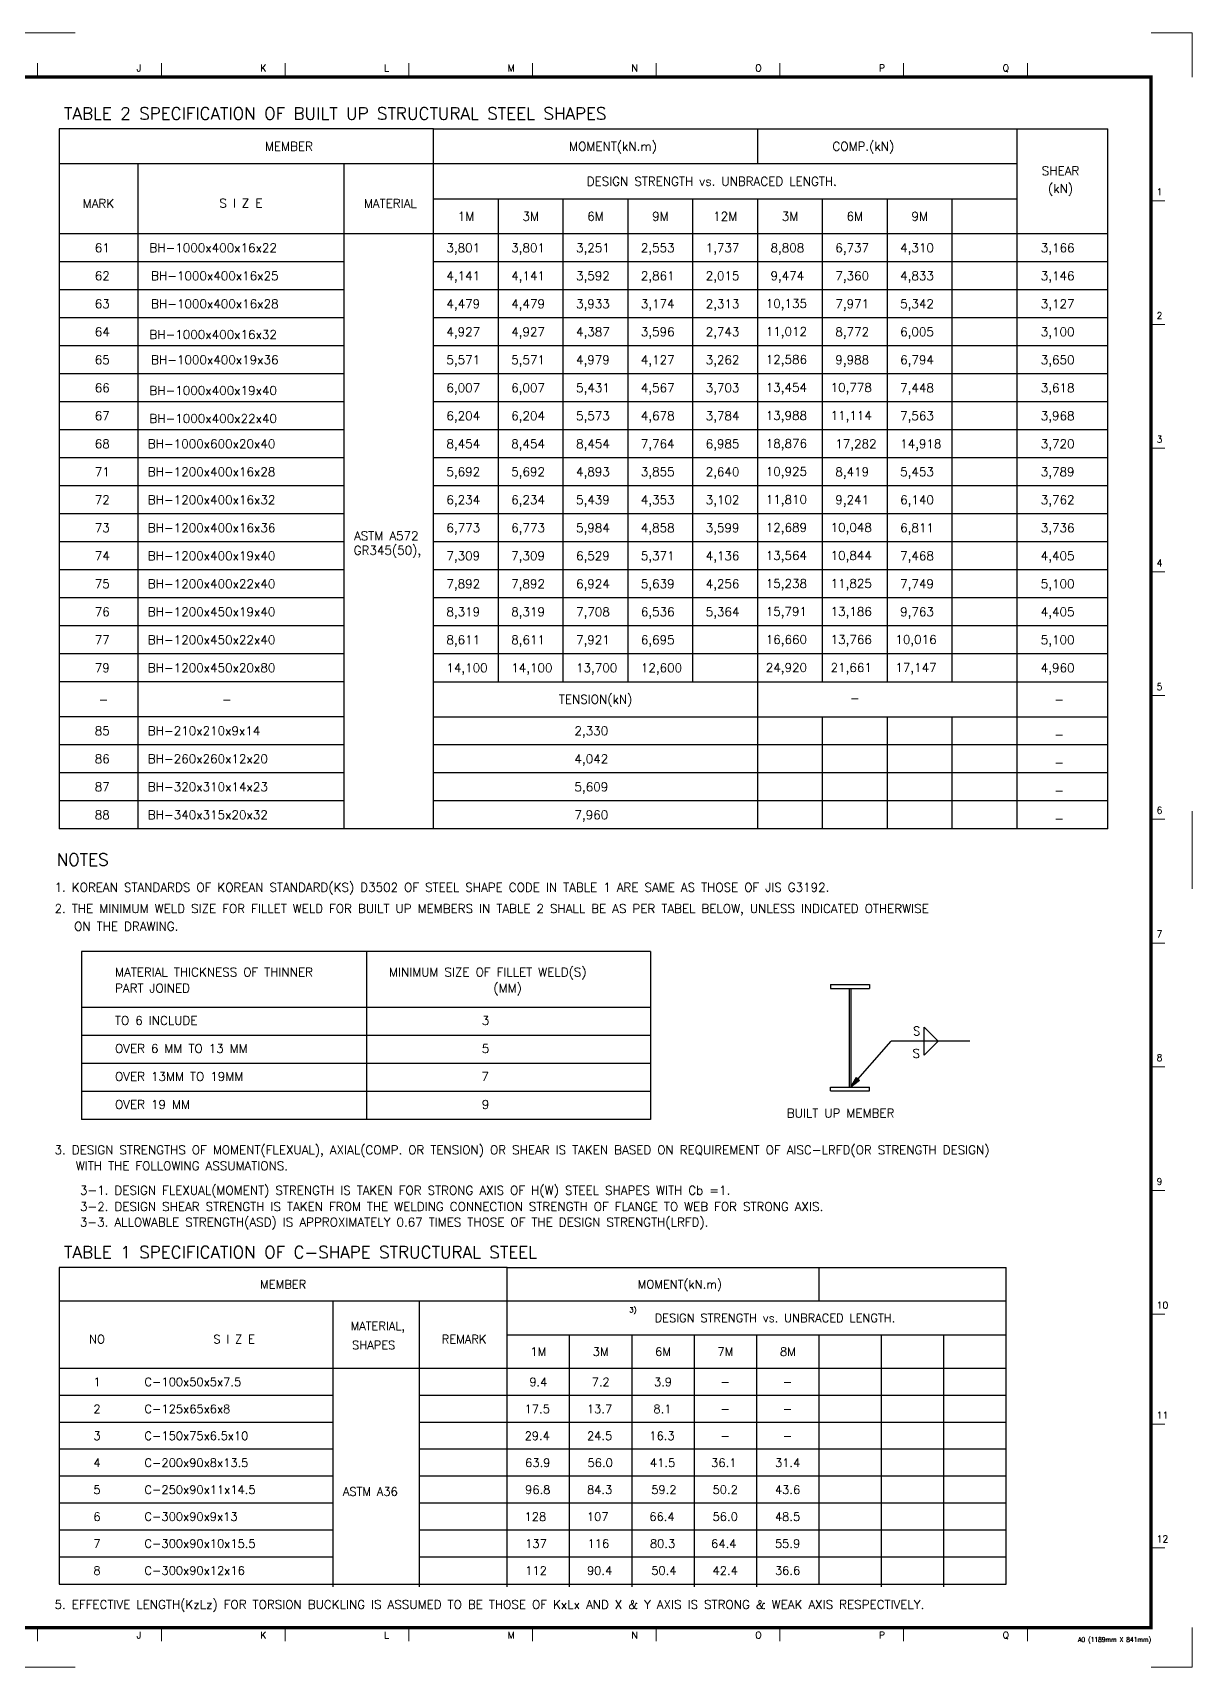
# Model space of a CAD drawing. Header units: millimetres. Extents: x 406291 to 729282, y -334810 to -232173.
# Drawn here: x 657723 to 729282, y -334810 to -233935 of the extents above; entities that cross this region are included whole.
import ezdxf
from ezdxf.enums import TextEntityAlignment as Align

# ---------------------------------------------------------------- set-up
doc = ezdxf.new("R2010")
doc.units = ezdxf.units.MM
doc.header["$LTSCALE"] = 150
doc.linetypes.add('CENTER', pattern=[32.5, 25, -2.5, 2.5, -2.5])
for name, color, linetype in [('BP', 4, 'Continuous'), ('G', 3, 'Continuous'), ('H', 7, 'Continuous'), ('LIST TEXT1', 3, 'CENTER'), ('LIST TEXT2', 7, 'CENTER'), ('P', 250, 'Continuous'), ('T', 4, 'Continuous')]:
    doc.layers.add(name, color=color, linetype=linetype)
doc.styles.add('COMPLEX', font='COMPLEX', dxfattribs={"height": 3.5})
doc.styles.add('ROMANS', font='romans.shx')

# ---------------------------------------------------------------- blocks, each defined once
blk = doc.blocks.new('TITLE')
at = {"color": 7, "linetype": 'Continuous', "lineweight": 0}
for p, q in [((-712108, 219442), (-712108, 220291)), ((-704473, 219442), (-704473, 220291)), ((-696839, 219442), (-696839, 220291)), ((-689204, 219442), (-689204, 220291)), ((-681570, 219442), (-681570, 220291)), ((-673935, 219442), (-673935, 220291)), ((-666301, 219442), (-666301, 220291)), ((-658666, 219442), (-658666, 220291)), ((-651032, 219442), (-651032, 220291)), ((-643397, 219442), (-643397, 220291)), ((-635763, 219442), (-635763, 220291)), ((-628128, 219442), (-628128, 220291)), ((-620494, 219442), (-620494, 220291)), ((-612859, 219442), (-612859, 220291)), ((-605225, 219442), (-605225, 220291)), ((-597590, 219442), (-597590, 220291)), ((-589956, 219442), (-589956, 220291)), ((-719742, 211808), (-720590, 211808)), ((-582321, 211808), (-581473, 211808)), ((-719742, 204173), (-720590, 204173)), ((-582321, 204173), (-581473, 204173)), ((-719742, 196539), (-720590, 196539)), ((-582321, 196539), (-581473, 196539)), ((-719742, 188904), (-720590, 188904)), ((-582321, 188904), (-581473, 188904)), ((-719742, 181270), (-720590, 181270)), ((-582321, 181270), (-581473, 181270)), ((-719742, 173636), (-720590, 173636)), ((-582321, 173636), (-581473, 173636)), ((-719742, 166001), (-720590, 166001)), ((-582321, 166001), (-581473, 166001)), ((-719742, 158367), (-720590, 158367)), ((-582321, 158367), (-581473, 158367)), ((-719742, 150732), (-720590, 150732)), ((-582321, 150732), (-581473, 150732)), ((-719742, 143098), (-720590, 143098)), ((-582321, 143098), (-581473, 143098)), ((-582321, 139347), (-582321, 142791)), ((-582321, 136310), (-581473, 136310)), ((-719742, 135463), (-720590, 135463)), ((-582321, 128675), (-581473, 128675)), ((-719742, 127829), (-720590, 127829)), ((-712108, 123757), (-712108, 122909)), ((-704473, 123757), (-704473, 122909)), ((-696839, 123757), (-696839, 122909)), ((-689204, 123757), (-689204, 122909)), ((-681570, 123757), (-681570, 122909)), ((-673935, 123757), (-673935, 122909)), ((-666301, 123757), (-666301, 122909)), ((-658666, 123757), (-658666, 122909)), ((-651032, 123757), (-651032, 122909)), ((-643397, 123757), (-643397, 122909)), ((-635763, 123757), (-635763, 122909)), ((-628128, 123757), (-628128, 122909)), ((-620494, 123757), (-620494, 122909)), ((-612859, 123757), (-612859, 122909)), ((-605225, 123757), (-605225, 122909)), ((-597590, 123757), (-597590, 122909)), ((-597590, 123757), (-597590, 122909)), ((-589956, 123757), (-589956, 122909))]:
    blk.add_line(p, q, dxfattribs=at)
for points in [[(-719742, 222178), (-722457, 222178), (-722457, 219442)], [(-648717, 222178), (-653517, 222178)], [(-579777, 219442), (-579777, 222178), (-582321, 222178)], [(-722457, 174140), (-722457, 169340)], [(-579777, 169340), (-579777, 174140)], [(-722457, 123757), (-722457, 121303), (-719742, 121303)], [(-582321, 121303), (-579777, 121303), (-579777, 123757)], [(-653517, 121303), (-648717, 121303)]]:
    blk.add_lwpolyline(points, dxfattribs=at)
at = {"color": 7, "linetype": 'Continuous', "lineweight": 0, "const_width": 204}
blk.add_lwpolyline([(-719742, 219442), (-719742, 123757), (-582321, 123757), (-582321, 219442)], close=True, dxfattribs=at)
at = {"layer": 'G', "color": 7}
blk.add_line((-582321, 154947), (-582321, 166001), dxfattribs=at)
at = {"color": 7, "linetype": 'Continuous', "lineweight": 0, "style": 'COMPLEX'}
for s, height, p in [('A', 424, (-713634, 219782)), ('B', 424, (-706000, 219782)), ('C', 424, (-698366, 219782)), ('D', 424, (-690731, 219782)), ('E', 424, (-683097, 219782)), ('F', 424, (-675462, 219782)), ('G', 424, (-667828, 219782)), ('H', 424, (-660193, 219782)), ('I', 424, (-652559, 219782)), ('J', 424, (-644924, 219782)), ('K', 424, (-637290, 219782)), ('L', 424, (-629655, 219782)), ('M', 424, (-622021, 219782)), ('M', 424, (-622021, 219782)), ('N', 424, (-614386, 219782)), ('O', 424, (-606752, 219782)), ('P', 424, (-599117, 219782)), ('Q', 424, (-591483, 219782)), ('1', 424, (-581982, 212147)), ('2', 424, (-581982, 204513)), ('3', 424, (-581982, 196878)), ('4', 424, (-581982, 189244)), ('5', 424, (-581982, 181609)), ('6', 424, (-581982, 173975)), ('7', 424, (-581982, 166340)), ('8', 424, (-581982, 158706)), ('9', 424, (-581982, 151071)), ('10', 424.1, (-581982, 143437)), ('11', 424.1, (-581982, 136649)), ('12', 424.1, (-581982, 129014)), ('A', 424, (-713634, 123078)), ('B', 424, (-706000, 123078)), ('C', 424, (-698366, 123078)), ('D', 424, (-690731, 123078)), ('E', 424, (-683097, 123078)), ('F', 424, (-675462, 123078)), ('G', 424, (-667828, 123078)), ('H', 424, (-660193, 123078)), ('I', 424, (-652559, 123078)), ('J', 424, (-644924, 123078)), ('K', 424, (-637290, 123078)), ('L', 424, (-629655, 123078)), ('M', 424, (-622021, 123078)), ('N', 424, (-614386, 123078)), ('O', 424, (-606752, 123078)), ('P', 424, (-599117, 123078)), ('Q', 424, (-591483, 123078))]:
    blk.add_text(s, height=height, dxfattribs=at).set_placement(p)
for s, height, p in [('1', 424, (-720251, 212147)), ('1', 424, (-720251, 212147)), ('2', 424, (-720251, 204513)), ('3', 424, (-720251, 196878)), ('4', 424, (-720251, 189244)), ('5', 424, (-720251, 181609)), ('6', 424, (-720251, 173975)), ('7', 424, (-720251, 166340)), ('8', 424, (-720251, 158706)), ('9', 424, (-720251, 151071)), ('10', 424.1, (-720251, 143437)), ('11', 424.1, (-720251, 135802)), ('12', 424.1, (-720251, 128168))]:
    blk.add_text(s, height=height, dxfattribs=at).set_placement(p, align=Align.RIGHT)
at = {"color": 7, "linetype": 'Continuous', "lineweight": 0, "style": 'ROMANS', "width": 0.8}
blk.add_text('A0 (1189mm X 841mm)', height=300, dxfattribs=at).set_placement((-582321, 122865), align=Align.RIGHT)

msp = doc.modelspace()

# ---------------------------------------------------------------- hatches: boundary and pattern name
at = {"layer": 'H', "linetype": 'Continuous'}
for points in [[(708217, -299004), (708742, -298596), (708484, -298573)], [(708742, -298596), (708484, -298573), (708563, -298417)]]:
    msp.add_hatch(color=0, dxfattribs=at).paths.add_polyline_path(points)

# ---------------------------------------------------------------- linework, layer by layer
at = {"layer": 'BP'}
for p, q in [((682465, -239866), (724069, -239866)), ((718465, -283066), (718465, -239866)), ((682465, -244186), (718465, -244186)), ((676934, -273994), (659348, -273994)), ((682465, -273994), (724069, -273994)), ((676934, -276154), (659348, -276154)), ((682465, -276154), (724069, -276154)), ((695856, -290641), (660740, -290641)), ((660740, -290641), (660740, -301009)), ((678326, -290641), (678326, -301009)), ((695856, -290641), (695856, -301009)), ((706959, -292683), (709359, -292683)), ((706959, -292683), (706959, -292923)), ((706959, -292923), (709359, -292923)), ((708101, -292923), (708101, -299004)), ((708217, -292923), (708217, -299004)), ((709359, -292683), (709359, -292923)), ((706959, -299004), (709359, -299004)), ((706959, -299244), (706959, -299004)), ((706959, -299244), (709359, -299244)), ((709359, -299244), (709359, -299004)), ((695856, -301009), (660740, -301009)), ((687010, -310132), (717802, -310132)), ((687010, -314289), (717802, -314289))]:
    msp.add_line(p, q, dxfattribs=at)
at = {"layer": 'G', "color": 4}
for p, q in [((724069, -283066), (724069, -239866)), ((718465, -242026), (659348, -242026)), ((702465, -283066), (702465, -244186)), ((724069, -246346), (659348, -246346)), ((724069, -283066), (659348, -283066)), ((706255, -312211), (706255, -310132)), ((717802, -312211), (659348, -312211)), ((706255, -329670), (706255, -314289)), ((717802, -316368), (659348, -316368))]:
    msp.add_line(p, q, dxfattribs=at)
for points in [[(682465, -283066), (682465, -239866), (659348, -239866), (659348, -283066)], [(687010, -329840), (687010, -310132), (659348, -310132), (659348, -329670), (717802, -329670), (717802, -310132)]]:
    msp.add_lwpolyline(points, dxfattribs=at)
at = {"layer": 'LIST TEXT2'}
msp.add_line((702465, -242026), (702465, -239866), dxfattribs=at)
at = {"layer": 'P', "color": 0, "linetype": 'Continuous'}
for points in [[(713603, -296170), (712739, -297034), (712739, -295306)], [(713603, -296170), (712739, -295306)], [(708217, -299004), (710697, -296170)], [(715557, -296170), (710697, -296170)], [(708742, -298596), (708217, -299004), (708563, -298417), (708742, -298596)]]:
    msp.add_lwpolyline(points, dxfattribs=at)
at = {"layer": 'T', "color": 6}
for p, q in [((664208, -242026), (664208, -281338)), ((664208, -242026), (664208, -283066)), ((676934, -283066), (676934, -242026)), ((686465, -273994), (686465, -244186)), ((690465, -273994), (690465, -244186)), ((694465, -273994), (694465, -244186)), ((698465, -273994), (698465, -244186)), ((706465, -273994), (706465, -244186)), ((710465, -273994), (710465, -244186)), ((714465, -273994), (714465, -244186)), ((676934, -248074), (659348, -248074)), ((724069, -248074), (682465, -248074)), ((676934, -249802), (659348, -249802)), ((724069, -249802), (682465, -249802)), ((676934, -251530), (659348, -251530)), ((724069, -251530), (682465, -251530)), ((676934, -253258), (659348, -253258)), ((724069, -253258), (682465, -253258)), ((676934, -254986), (659348, -254986)), ((724069, -254986), (682465, -254986)), ((676934, -256714), (659348, -256714)), ((724069, -256714), (682465, -256714)), ((676934, -258442), (659348, -258442)), ((724069, -258442), (682465, -258442)), ((676934, -260170), (659348, -260170)), ((724069, -260170), (682465, -260170)), ((676934, -261898), (659348, -261898)), ((724069, -261898), (682465, -261898)), ((676934, -263626), (659348, -263626)), ((724069, -263626), (682465, -263626)), ((676934, -265354), (659348, -265354)), ((724069, -265354), (682465, -265354)), ((676934, -267082), (659348, -267082)), ((724069, -267082), (682465, -267082)), ((676934, -268810), (659348, -268810)), ((724069, -268810), (682465, -268810)), ((676934, -270538), (659348, -270538)), ((724069, -270538), (682465, -270538)), ((676934, -272266), (659348, -272266)), ((724069, -272266), (682465, -272266)), ((706465, -283066), (706465, -276154)), ((710465, -283066), (710465, -276154)), ((714465, -283066), (714465, -276154)), ((676934, -277882), (659348, -277882)), ((724069, -277882), (682465, -277882)), ((676934, -279610), (659348, -279610)), ((724069, -279610), (682465, -279610)), ((676934, -281338), (659348, -281338)), ((724069, -281338), (682465, -281338)), ((676934, -283066), (659348, -283066)), ((724069, -283066), (682465, -283066)), ((695856, -294097), (660740, -294097)), ((695856, -295825), (660740, -295825)), ((695856, -297553), (660740, -297553)), ((695856, -299281), (660740, -299281)), ((676271, -329840), (676271, -312211)), ((681592, -329840), (681592, -312211)), ((690859, -329840), (690859, -314289)), ((694708, -329840), (694708, -314289)), ((698557, -329840), (698557, -314289)), ((702406, -329840), (702406, -314289)), ((710104, -329840), (710104, -314289)), ((713953, -329840), (713953, -314289)), ((676271, -318031), (659348, -318031)), ((717802, -318031), (681592, -318031)), ((676271, -319693), (659348, -319693)), ((717802, -319693), (681592, -319693)), ((676271, -321356), (659348, -321356)), ((717802, -321356), (681592, -321356)), ((676271, -323019), (659348, -323019)), ((717802, -323019), (681592, -323019)), ((676271, -324682), (659348, -324682)), ((717802, -324682), (681592, -324682)), ((676271, -326344), (659348, -326344)), ((717802, -326344), (681592, -326344)), ((676271, -328007), (659348, -328007)), ((717802, -328007), (681592, -328007))]:
    msp.add_line(p, q, dxfattribs=at)

# ---------------------------------------------------------------- block references
at = {"layer": 'BP'}
msp.add_blockref('TITLE', (1309059, -456113), dxfattribs=at)

# ---------------------------------------------------------------- texts
at = {"layer": 'LIST TEXT1', "style": 'ROMANS'}
for s, p in [('TABLE 2 SPECIFICATION OF BUILT UP STRUCTURAL STEEL SHAPES', (659658, -239301)), ('TABLE 1 SPECIFICATION OF C-SHAPE STRUCTURAL STEEL', (659658, -309567))]:
    msp.add_text(s, height=756, dxfattribs=at).set_placement(p)
msp.add_text('NOTES', height=756, dxfattribs=at).set_placement((660802, -284964), align=Align.MIDDLE_CENTER)
at = {"layer": 'LIST TEXT2', "style": 'ROMANS'}
for s, height, p in [('MEMBER ', 540, (673721, -240946)), ('MOMENT(kN.m)', 540, (693534, -240946)), ('COMP.(kN)', 540, (708982, -240946)), ('DESIGN STRENGTH vs. UNBRACED LENGTH.', 540, (699629, -243106)), ('SHEAR', 540, (721150, -242460)), ('(kN)', 540, (721150, -243556)), ('MARK', 540, (661778, -244469)), ('S I Z E', 540, (670571, -244457)), ('MATERIAL', 540, (679794, -244469)), ('1M', 540, (684457, -245266)), ('3M', 540, (688457, -245266)), ('6M', 540, (692457, -245266)), ('9M', 540, (696457, -245266)), ('12M', 540, (700457, -245266)), ('3M', 540, (704457, -245266)), ('6M', 540, (708457, -245266)), ('9M', 540, (712457, -245266)), ('TENSION(kN)', 540, (692463, -275074)), ('MEMBER', 519.6, (673179, -311171)), ('MOMENT(kN.m)', 519.62, (697661, -311171)), ('3)', 311.8, (694763, -312755)), ('MATERIAL,', 519.6, (679022, -313745)), ('DESIGN STRENGTH vs. UNBRACED LENGTH.', 519.62, (703526, -313250)), ('NO', 519.6, (661687, -314561)), ('S I Z E', 519.6, (670148, -314561)), ('SHAPES', 519.6, (678767, -314924)), ('REMARK', 519.6, (684344, -314561)), ('1M', 519.6, (688927, -315328)), ('3M', 519.6, (692776, -315328)), ('6M', 519.6, (696625, -315328)), ('7M', 519.6, (700474, -315328)), ('8M', 519.6, (704323, -315328))]:
    msp.add_text(s, height=height, dxfattribs=at).set_placement(p, align=Align.MIDDLE_CENTER)
for s, height, p in [('61', 540, (661553, -247210)), ('BH-1000x400x16x22', 540, (664927, -247210)), ('3,801', 540, (683253, -247210)), ('3,801', 540, (687253, -247210)), ('3,251', 540, (691253, -247210)), ('2,553', 540, (695253, -247210)), ('1,737', 540, (699253, -247210)), ('8,808', 540, (703253, -247210)), ('6,737', 540, (707253, -247210)), ('4,310', 540, (711253, -247210)), ('3,166', 540, (719931, -247210)), ('62', 540, (661553, -248938)), ('BH-1000x400x16x25', 540, (665026, -248938)), ('4,141', 540, (683253, -248938)), ('4,141', 540, (687253, -248938)), ('3,592', 540, (691253, -248938)), ('2,861', 540, (695253, -248938)), ('2,015', 540, (699253, -248938)), ('9,474', 540, (703253, -248938)), ('7,360', 540, (707253, -248938)), ('4,833', 540, (711253, -248938)), ('3,146', 540, (719931, -248938)), ('63', 540, (661553, -250666)), ('BH-1000x400x16x28', 540, (665026, -250666)), ('4,479', 540, (683253, -250666)), ('4,479', 540, (687253, -250666)), ('3,933', 540, (691253, -250666)), ('3,174', 540, (695253, -250666)), ('2,313', 540, (699253, -250666)), ('10,135', 540, (702961, -250649)), ('7,971', 540, (707253, -250666)), ('5,342', 540, (711253, -250666)), ('3,127', 540, (719931, -250666)), ('64', 540, (661553, -252394)), ('4,927', 540, (683253, -252394)), ('4,927', 540, (687253, -252394)), ('4,387', 540, (691253, -252394)), ('3,596', 540, (695253, -252394)), ('2,743', 540, (699253, -252394)), ('11,012', 540, (702961, -252377)), ('8,772', 540, (707253, -252394)), ('6,005', 540, (711253, -252394)), ('3,100', 540, (719931, -252394)), ('BH-1000x400x16x32', 540, (664927, -252566)), ('65', 540, (661553, -254122)), ('BH-1000x400x19x36', 540, (665026, -254122)), ('5,571', 540, (683253, -254122)), ('5,571', 540, (687253, -254122)), ('4,979', 540, (691253, -254122)), ('4,127', 540, (695253, -254122)), ('3,262', 540, (699253, -254122)), ('12,586', 540, (702961, -254105)), ('9,988', 540, (707253, -254122)), ('6,794', 540, (711253, -254122)), ('3,650', 540, (719931, -254122)), ('66', 540, (661553, -255850)), ('BH-1000x400x19x40', 540, (664927, -256022)), ('6,007', 540, (683253, -255850)), ('6,007', 540, (687253, -255850)), ('5,431', 540, (691253, -255850)), ('4,567', 540, (695253, -255850)), ('3,703', 540, (699253, -255850)), ('13,454', 540, (702961, -255833)), ('10,778', 540, (706961, -255833)), ('7,448', 540, (711253, -255850)), ('3,618', 540, (719931, -255850)), ('67', 540, (661553, -257578)), ('BH-1000x400x22x40', 540, (664927, -257750)), ('6,204', 540, (683253, -257578)), ('6,204', 540, (687253, -257578)), ('5,573', 540, (691253, -257578)), ('4,678', 540, (695253, -257578)), ('3,784', 540, (699253, -257578)), ('13,988', 540, (702961, -257561)), ('11,114', 540, (706961, -257561)), ('7,563', 540, (711253, -257578)), ('3,968', 540, (719931, -257578)), ('68', 540, (661553, -259306)), ('BH-1000x600x20x40', 540, (664828, -259306)), ('8,454', 540, (683253, -259306)), ('8,454', 540, (687253, -259306)), ('8,454', 540, (691253, -259306)), ('7,764', 540, (695253, -259306)), ('6,985', 540, (699253, -259306)), ('18,876', 540, (702961, -259289)), ('17,282', 540, (707253, -259306)), ('14,918', 540, (711253, -259306)), ('3,720', 540, (719931, -259306)), ('71', 540, (661553, -261034)), ('BH-1200x400x16x28', 540, (664828, -261034)), ('5,692', 540, (683253, -261034)), ('5,692', 540, (687253, -261034)), ('4,893', 540, (691253, -261034)), ('3,855', 540, (695253, -261034)), ('2,640', 540, (699253, -261034)), ('10,925', 540, (702961, -261017)), ('8,419', 540, (707253, -261034)), ('5,453', 540, (711253, -261034)), ('3,789', 540, (719931, -261034)), ('72', 540, (661553, -262762)), ('BH-1200x400x16x32', 540, (664828, -262762)), ('6,234', 540, (683253, -262762)), ('6,234', 540, (687253, -262762)), ('5,439', 540, (691253, -262762)), ('4,353', 540, (695253, -262762)), ('3,102', 540, (699253, -262762)), ('11,810', 540, (702961, -262745)), ('9,241', 540, (707253, -262762)), ('6,140', 540, (711253, -262762)), ('3,762', 540, (719931, -262762)), ('73', 540, (661553, -264490)), ('BH-1200x400x16x36', 540, (664828, -264490)), ('6,773', 540, (683253, -264490)), ('6,773', 540, (687253, -264490)), ('5,984', 540, (691253, -264490)), ('4,858', 540, (695253, -264490)), ('3,599', 540, (699253, -264490)), ('12,689', 540, (702961, -264473)), ('10,048', 540, (706961, -264473)), ('6,811', 540, (711253, -264490)), ('3,736', 540, (719931, -264490)), ('ASTM A572', 540, (677553, -264986)), ('74', 540, (661553, -266218)), ('BH-1200x400x19x40', 540, (664828, -266218)), ('GR345(50),', 540, (677531, -265879)), ('7,309', 540, (683253, -266218)), ('7,309', 540, (687253, -266218)), ('6,529', 540, (691253, -266218)), ('5,371', 540, (695253, -266218)), ('4,136', 540, (699253, -266218)), ('13,564', 540, (702961, -266201)), ('10,844', 540, (706961, -266201)), ('7,468', 540, (711253, -266218)), ('4,405', 540, (719931, -266218)), ('75', 540, (661553, -267946)), ('BH-1200x400x22x40', 540, (664828, -267946)), ('7,892', 540, (683253, -267946)), ('7,892', 540, (687253, -267946)), ('6,924', 540, (691253, -267946)), ('5,639', 540, (695253, -267946)), ('4,256', 540, (699253, -267946)), ('15,238', 540, (702961, -267929)), ('11,825', 540, (706961, -267929)), ('7,749', 540, (711253, -267946)), ('5,100', 540, (719931, -267946)), ('76', 540, (661553, -269674)), ('BH-1200x450x19x40', 540, (664828, -269674)), ('8,319', 540, (683253, -269674)), ('8,319', 540, (687253, -269674)), ('7,708', 540, (691253, -269674)), ('6,536', 540, (695253, -269674)), ('5,364', 540, (699253, -269674)), ('15,791', 540, (702961, -269657)), ('13,186', 540, (706961, -269657)), ('9,763', 540, (711253, -269674)), ('4,405', 540, (719931, -269674)), ('77', 540, (661553, -271402)), ('BH-1200x450x22x40', 540, (664828, -271402)), ('8,611', 540, (683253, -271402)), ('8,611', 540, (687253, -271402)), ('7,921', 540, (691253, -271402)), ('6,695', 540, (695253, -271402)), ('16,660', 540, (702961, -271385)), ('13,766', 540, (706961, -271385)), ('10,016', 540, (710961, -271385)), ('5,100', 540, (719931, -271402)), ('79', 540, (661553, -273130)), ('BH-1200x450x20x80', 540, (664828, -273130)), ('14,100', 540, (683253, -273130)), ('14,100', 540, (687253, -273130)), ('13,700', 540, (691253, -273130)), ('12,600', 540, (695253, -273130)), ('24,920', 540, (702961, -273113)), ('21,661', 540, (706961, -273113)), ('17,147', 540, (710961, -273113)), ('4,960', 540, (719931, -273130)), ('-', 540, (661790, -275081)), ('-', 540, (669396, -275081)), ('-', 540, (708161, -275007)), ('-', 540, (720760, -275081)), ('85', 540, (661553, -277018)), ('BH-210x210x9x14', 540, (664828, -277018)), ('2,330', 540, (691155, -277025)), ('-', 540, (720760, -277241)), ('86', 540, (661553, -278746)), ('BH-260x260x12x20', 540, (664828, -278746)), ('4,042', 540, (691155, -278753)), ('-', 540, (720760, -278969)), ('87', 540, (661553, -280474)), ('BH-320x310x14x23', 540, (664828, -280474)), ('5,609', 540, (691155, -280481)), ('-', 540, (720760, -280697)), ('88', 540, (661553, -282202)), ('BH-340x315x20x32', 540, (664828, -282202)), ('7,960', 540, (691155, -282209)), ('-', 540, (720760, -282425)), ('1. KOREAN STANDARDS OF KOREAN STANDARD(KS) D3502 OF STEEL SHAPE CODE IN TABLE 1 ARE SAME AS THOSE OF JIS G3192.', 540, (659073, -286678)), ('2. THE MINIMUM WELD SIZE FOR FILLET WELD FOR BUILT UP MEMBERS IN TABLE 2 SHALL BE AS PER TABEL BELOW, UNLESS INDICATED OTHERWISE ', 540, (659073, -287990)), ('   ON THE DRAWING.', 540, (659073, -289081)), ('MATERIAL THICKNESS OF THINNER', 540, (662801, -291907)), ('MINIMUM SIZE OF FILLET WELD(S)', 540, (679706, -291907)), ('(MM)', 540, (686151, -292893)), ('PART JOINED', 540, (662801, -292893)), ('TO 6 INCLUDE', 540, (662801, -294893)), ('3', 540, (685437, -294893)), ('S', 540, (712041, -295543)), ('OVER 6 MM TO 13 MM', 540, (662801, -296621)), ('5', 540, (685437, -296621)), ('S', 540, (712018, -296926)), ('OVER 13MM TO 19MM', 540, (662801, -298349)), ('7', 540, (685409, -298349)), ('OVER 19 MM', 540, (662801, -300077)), ('9', 540, (685437, -300077)), ('BUILT UP MEMBER', 540, (704259, -300611)), ('3. DESIGN STRENGTHS OF MOMENT(FLEXUAL), AXIAL(COMP. OR TENSION) OR SHEAR IS TAKEN BASED ON REQUIREMENT OF AISC-LRFD(OR STRENGTH DESIGN) ', 540, (659073, -302879)), (' WITH THE FOLLOWING ASSUMATIONS.', 540, (660013, -303861)), ('3-1. DESIGN FLEXUAL(MOMENT) STRENGTH IS TAKEN FOR STRONG AXIS OF H(W) STEEL SHAPES WITH Cb =1.', 540, (660640, -305375)), ('3-2. DESIGN SHEAR STRENGTH IS TAKEN FROM THE WELDING CONNECTION STRENGTH OF FLANGE TO WEB FOR STRONG AXIS.', 540, (660640, -306378)), ('3-3. ALLOWABLE STRENGTH(ASD) IS APPROXIMATELY 0.67 TIMES THOSE OF THE DESIGN STRENGTH(LRFD).', 540, (660636, -307338)), ('1', 520, (661470, -317199)), ('C-100x50x5x7.5', 519.62, (664621, -317199)), ('9.4', 519.6, (688369, -317199)), ('7.2', 519.6, (692218, -317199)), ('3.9', 519.6, (696067, -317199)), ('-', 520, (700162, -317199)), ('-', 520, (704012, -317199)), ('2', 520, (661470, -318862)), ('C-125x65x6x8', 519.62, (664621, -318862)), ('17.5', 519.6, (688078, -318862)), ('13.7', 519.6, (691927, -318862)), ('8.1', 519.6, (696023, -318862)), ('-', 520, (700162, -318862)), ('-', 520, (704012, -318862)), ('3', 520, (661470, -320525)), ('C-150x75x6.5x10', 519.62, (664621, -320525)), ('29.4', 519.6, (688078, -320525)), ('24.5', 519.6, (691927, -320525)), ('16.3', 519.6, (695776, -320525)), ('-', 520, (700162, -320525)), ('-', 520, (704012, -320525)), ('4', 520, (661470, -322187)), ('C-200x90x8x13.5', 519.62, (664621, -322187)), ('63.9', 519.6, (688113, -322187)), ('56.0', 519.6, (691962, -322187)), ('41.5', 519.6, (695811, -322187)), ('36.1', 519.6, (699593, -322187)), ('31.4', 519.6, (703527, -322187)), ('5', 520, (661470, -323850)), ('C-250x90x11x14.5', 519.62, (664621, -323850)), ('ASTM A36', 519.6, (676866, -323963)), ('96.8', 519.6, (688113, -323850)), ('84.3', 519.6, (691927, -323850)), ('59.2', 519.6, (695893, -323850)), ('50.2', 519.6, (699678, -323850)), ('43.6', 519.6, (703527, -323850)), ('6', 520, (661470, -325513)), ('C-300x90x9x13', 519.62, (664621, -325513)), ('128', 519.6, (688078, -325513)), ('107', 519.6, (691927, -325513)), ('66.4', 519.6, (695776, -325513)), ('56.0', 519.6, (699678, -325513)), ('48.5', 519.6, (703527, -325513)), ('7', 520, (661470, -327176)), ('C-300x90x10x15.5', 519.62, (664621, -327176)), ('137', 519.6, (688113, -327176)), ('116', 519.6, (691962, -327176)), ('80.3', 519.6, (695811, -327176)), ('64.4', 519.6, (699593, -327176)), ('55.9', 519.6, (703527, -327176)), ('8', 520, (661470, -328839)), ('C-300x90x12x16', 519.62, (664621, -328839)), ('112', 519.6, (688113, -328839)), ('90.4', 519.6, (691927, -328839)), ('50.4', 519.6, (695893, -328839)), ('42.4', 519.6, (699678, -328839)), ('36.6', 519.6, (703527, -328839))]:
    msp.add_text(s, height=height, dxfattribs=at).set_placement(p, align=Align.MIDDLE_LEFT)
at = {"layer": 'LIST TEXT2', "color": 2, "style": 'ROMANS'}
msp.add_text('5. EFFECTIVE LENGTH(KzLz) FOR TORSION BUCKLING IS ASSUMED TO BE THOSE OF KxLx AND X & Y AXIS IS STRONG & WEAK AXIS RESPECTIVELY.', height=540, dxfattribs=at).set_placement((659073, -330933), align=Align.MIDDLE_LEFT)

doc.saveas('drawing.dxf')
